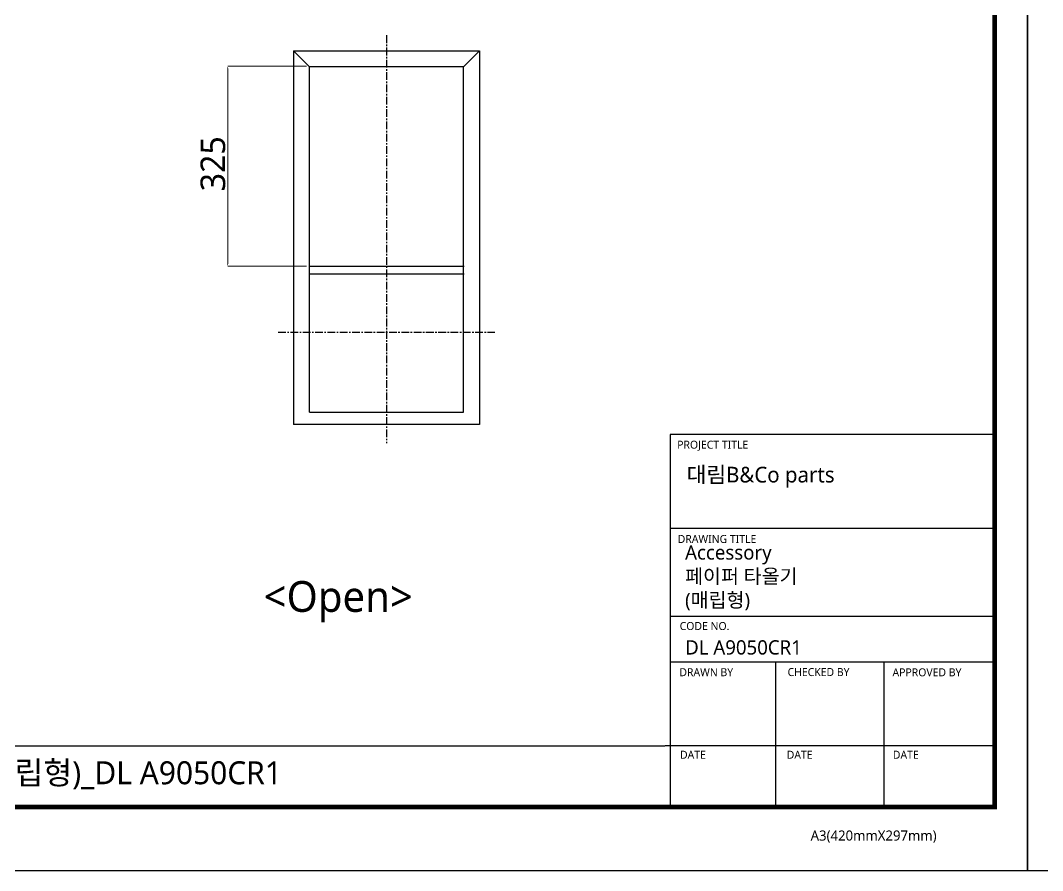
# Model space of a CAD drawing. Extents: x 16296677466 to 16296684057, y -37409618000 to -37409615586.
# Drawn here: x 16296679126 to 16296680786, y -37409618000 to -37409616620 of the extents above; entities that cross this region are included whole.
import ezdxf

# ---------------------------------------------------------------- set-up
doc = ezdxf.new("R2010")
doc.units = 0
doc.header["$LTSCALE"] = 10
doc.header["$MEASUREMENT"] = 0
doc.header["$PDMODE"] = 3
doc.header["$PDSIZE"] = -10
doc.linetypes.add('CENTER', pattern=[2, 1.25, -0.25, 0.25, -0.25])
doc.layers.get('0').update_dxf_attribs({"linetype": 'CONTINUOUS'})
doc.layers.get('DEFPOINTS').update_dxf_attribs({"linetype": 'CONTINUOUS'})
doc.layers.add('Center line', color=10, linetype='CENTER')
doc.styles.add('Daelim Dimension', font='NanumGothic.ttf')
doc.dimstyles.new('DEFAULT', dxfattribs={"dimscale": 2, "dimtxt": 2, "dimasz": 2, "dimexe": 0, "dimexo": 2, "dimgap": 1, "dimtad": 1, "dimdec": 1, "dimzin": 9, "dimdsep": 46, "dimtxsty": 'Daelim Dimension', "dimcen": 0.5, "dimclrd": 252, "dimclre": 252, "dimclrt": 3, "dimadec": 1, "dimazin": 0, "dimtfac": 1, "dimtdec": 1, "dimtix": 1, "dimtmove": 0, "dimatfit": 3, "dimfxl": 0, "dimtolj": 1, "dimtzin": 1, "dimlwd": 9, "dimlwe": 9, "dimarcsym": 0})

# ---------------------------------------------------------------- blocks, each defined once
blk = doc.blocks.new('*D22')
at = {"color": 5, "lineweight": 9}
for p, q in [((16296679590.90992, -37409616694.19186), (16296679462.84022, -37409616694.19186)), ((16296679462.84022, -37409617015.19186), (16296679462.84022, -37409616698.19186)), ((16296679590.90992, -37409617019.19186), (16296679462.84022, -37409617019.19186))]:
    blk.add_line(p, q, dxfattribs=at)
at = {"color": 5}
for points in [[(16296679462.17356, -37409616698.19186), (16296679463.50689, -37409616698.19186), (16296679462.84022, -37409616694.19186)], [(16296679462.17356, -37409617015.19186), (16296679463.50689, -37409617015.19186), (16296679462.84022, -37409617019.19186)]]:
    blk.add_solid(points, dxfattribs=at)
at = {"layer": 'DEFPOINTS', "color": 0}
for p in [(16296679462.84022, -37409616694.19186), (16296679594.90992, -37409616694.19186), (16296679594.90992, -37409617019.19186)]:
    blk.add_point(p, dxfattribs=at)
at = {"color": 7, "insert": (16296679439.03765, -37409616852.73765), "char_height": 40, "attachment_point": 5, "rotation": 90, "style": 'Daelim Dimension'}
blk.add_mtext('\\A1;325', dxfattribs=at)

msp = doc.modelspace()

# ---------------------------------------------------------------- linework, layer by layer
for p, q in [((16296679569.90992, -37409616669.191856), (16296679871.90992, -37409616669.191856)), ((16296679569.90992, -37409616669.191856), (16296679569.90992, -37409617276.191856)), ((16296679595.90992, -37409616695.191856), (16296679569.90992, -37409616669.191856)), ((16296679845.90992, -37409616695.191856), (16296679871.90992, -37409616669.191856)), ((16296679871.90992, -37409616669.191856), (16296679871.90992, -37409617276.191856)), ((16296679595.90992, -37409617256.191856), (16296679595.90992, -37409616695.191856)), ((16296679845.90992, -37409616695.191856), (16296679595.90992, -37409616695.191856)), ((16296679845.90992, -37409617256.191856), (16296679845.90992, -37409616695.191856)), ((16296679594.90992, -37409617019.191856), (16296679846.90992, -37409617019.191856)), ((16296679594.90992, -37409617031.191856), (16296679846.90992, -37409617031.191856)), ((16296679595.90992, -37409617256.191856), (16296679845.90992, -37409617256.191856)), ((16296679871.90992, -37409617276.191856), (16296679569.90992, -37409617276.191856))]:
    msp.add_line(p, q)
at = {"color": 5, "ltscale": 40}
for p, q in [((16296680708.32338, -37409617292.380417), (16296680181.66888, -37409617292.380417)), ((16296680708.32338, -37409617444.606537), (16296680181.66888, -37409617444.606537)), ((16296680708.32338, -37409617444.606537), (16296680181.66888, -37409617444.606537)), ((16296680708.32338, -37409617587.805817), (16296680181.66888, -37409617587.805817)), ((16296680708.32338, -37409617587.805817), (16296680181.66888, -37409617587.805817)), ((16296680708.32338, -37409617661.662071), (16296680181.66888, -37409617661.662071)), ((16296680708.32338, -37409617661.662071), (16296680181.66888, -37409617661.662071)), ((16296680352.730841, -37409617661.662071), (16296680352.730841, -37409617896.771469)), ((16296680528.290001, -37409617661.662071), (16296680528.290001, -37409617896.771469)), ((16296680708.32338, -37409617797.475807), (16296680173.34436, -37409617797.475807)), ((16296680708.32338, -37409617797.475807), (16296680185.772051, -37409617797.475807)), ((16296680708.32338, -37409617896.771469), (16296680256.97908, -37409617896.771469))]:
    msp.add_line(p, q, dxfattribs=at)
at = {"color": 5, "ltscale": 0.5}
msp.add_line((16296680181.66888, -37409617292.380417), (16296680181.66888, -37409617899.957153), dxfattribs=at)
at = {"color": 5}
msp.add_line((16296677519.333349, -37409617797.852409), (16296680172.71067, -37409617797.852409), dxfattribs=at)
at = {"ltscale": 0.5}
for points in [[(16296677466.344521, -37409618000.160339), (16296680761.633631, -37409618000.160339), (16296680761.633631, -37409615585.639809), (16296677466.344521, -37409615585.639809)], [(16296680761.633631, -37409618000.160339), (16296684056.922729, -37409618000.160339), (16296684056.922729, -37409615585.639809), (16296680761.633631, -37409615585.639809)]]:
    msp.add_lwpolyline(points, close=True, dxfattribs=at)
at = {"color": 5, "linetype": 'ByBlock', "lineweight": 200, "const_width": 7.592832}
msp.add_lwpolyline([(16296677519.333349, -37409617896.772781), (16296680708.3228, -37409617896.772781), (16296680708.3228, -37409615641.70163), (16296677519.333349, -37409615641.70163)], close=True, dxfattribs=at)
at = {"layer": 'Center line'}
for p, q in [((16296679720.90992, -37409616644.191856), (16296679720.90992, -37409617306.191856)), ((16296679544.90992, -37409617126.191856), (16296679896.90992, -37409617126.191856))]:
    msp.add_line(p, q, dxfattribs=at)

# ---------------------------------------------------------------- texts
at = {"color": 5, "ltscale": 40, "style": 'Daelim Dimension'}
for s, height, p in [('PROJECT TITLE', 13.00404731, (16296680192.817989, -37409617315.303032)), ('DRAWING TITLE', 13.00404731, (16296680193.65173, -37409617468.353722)), ('CODE NO.', 13.0040473, (16296680196.9128, -37409617609.691704)), ('DRAWN BY', 13.0040473, (16296680196.402849, -37409617684.650139)), ('CHECKED BY', 13.0040473, (16296680372.101851, -37409617684.419533)), ('APPROVED BY', 13.00404731, (16296680542.50214, -37409617684.8396)), ('DATE', 13.0040473, (16296680197.41855, -37409617818.678757)), ('DATE', 13.0040473, (16296680370.71903, -37409617818.678757)), ('DATE', 13.0040473, (16296680543.10013, -37409617818.678757)), ('A3(420mmX297mm)', 16.41252051, (16296680409.595779, -37409617951.520653))]:
    msp.add_text(s, height=height, dxfattribs=at).set_placement(p)
at = {"attachment_point": 1, "style": 'Daelim Dimension'}
for s, insert, char_height, width in [('대림B&Co parts', (16296680208.28566, -37409617344.671341), 25.49167197, 409.70885092), (' Accessory\\P 페이퍼 타올기 \\P (매립형)', (16296680197.82995, -37409617472.08136), 23.2158431, 401.48820818), ('DL A9050CR1', (16296680205.808001, -37409617626.269997), 23.21584312, 390.69890045)]:
    msp.add_mtext(s, dxfattribs=dict(at, insert=insert, char_height=char_height, width=width))
at = {"color": 2, "style": 'Daelim Dimension'}
for s, insert, char_height, width, attachment_point in [('<Open>', (16296679642.374109, -37409617563.636597), 50, 599.58945597, 5), ('대림B&Co_Parts _Accessory_페이퍼 타올기 (매립형)_DL A9050CR1', (16296678107.22127, -37409617822.767883), 37.31117645, 1965.32451616, 1)]:
    msp.add_mtext(s, dxfattribs=dict(at, insert=insert, char_height=char_height, width=width, attachment_point=attachment_point))

# ---------------------------------------------------------------- dimensions: what is measured, and where the dimension line sits
dim = msp.add_linear_dim(base=(16296679462.840219, -37409616694.191856), p1=(16296679594.90992, -37409617019.191856), p2=(16296679594.90992, -37409616694.191856), angle=90, dimstyle='DEFAULT', override={"dimtxt": 20, "dimclrd": 5, "dimclre": 5, "dimclrt": 7})
dim.commit()
dim.dimension.update_dxf_attribs({"geometry": '*D22', "text_midpoint": (16296679462.840231, -37409616852.737648), "dimtype": 160})

doc.saveas('drawing.dxf')
